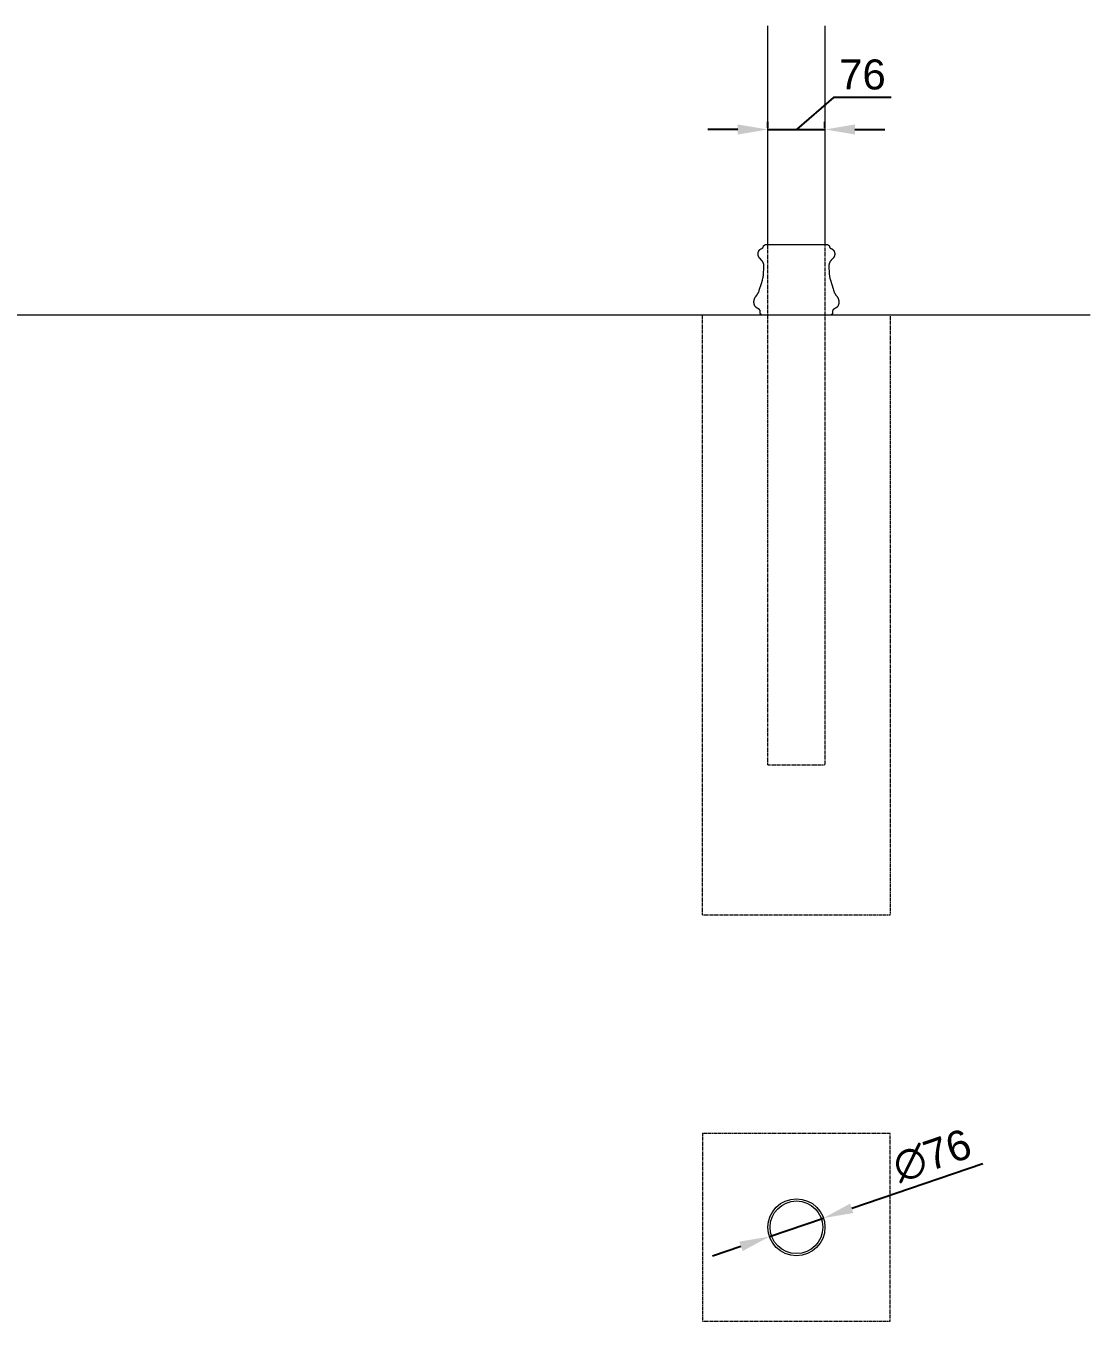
# Model space of a CAD drawing. Header units: millimetres. Extents: x -124 to 15640, y 659 to 4121.
# Drawn here: x 12647 to 14065, y 895 to 2622 of the extents above; entities that cross this region are included whole.
import ezdxf

# ---------------------------------------------------------------- set-up
doc = ezdxf.new("R2010")
doc.units = ezdxf.units.MM
doc.linetypes.add('HIDDEN', pattern=[1.905, 1.27, -0.635])
for name, color, linetype, lineweight in [('ZANO_R', 7, 'Continuous', 0), ('ZANO_R_przerywana', 7, 'HIDDEN', 0), ('ZANO_W', 1, 'Continuous', 0)]:
    doc.layers.add(name, color=color, linetype=linetype, lineweight=lineweight)
doc.styles.add('Arial', font='arial.ttf')
doc.styles.get("Standard").update_dxf_attribs({"font": 'ARIALUNI.TTF'})
doc.dimstyles.new('pl i ang', dxfattribs={"dimtxt": 50, "dimasz": 50, "dimexe": 1.25, "dimexo": 0.625, "dimgap": 10, "dimtad": 1, "dimtoh": 1, "dimtxsty": 'Standard', "dimcen": 2.5, "dimclrd": 1, "dimclre": 1, "dimclrt": 1, "dimadec": 0, "dimazin": 0, "dimtfac": 1, "dimtmove": 0, "dimatfit": 3, "dimfxl": 1, "dimarcsym": 1})

# ---------------------------------------------------------------- blocks, each defined once
blk = doc.blocks.new('*D498')
at = {"layer": 'ZANO_R', "color": 1, "lineweight": -2}
for p, q in [((13723.3, 2526.1), (13673.8, 2483.5)), ((13800.3, 2526.1), (13723.3, 2526.1)), ((13635.7, 2485.6), (13635.7, 2493.5)), ((13711.8, 2485.6), (13711.8, 2493.5)), ((13595.7, 2483.5), (13555.7, 2483.5)), ((13635.7, 2483.5), (13711.8, 2483.5)), ((13751.8, 2483.5), (13791.8, 2483.5))]:
    blk.add_line(p, q, dxfattribs=at)
at = {"layer": 'ZANO_R', "color": 1}
for points in [[(13595.7, 2476.8), (13595.7, 2490.2), (13635.7, 2483.5)], [(13751.8, 2490.2), (13751.8, 2476.8), (13711.8, 2483.5)]]:
    blk.add_solid(points, dxfattribs=at)
at = {"layer": 'ZANO_R', "color": 1, "insert": (13761.8, 2556.6), "char_height": 40, "attachment_point": 5, "style": 'Arial'}
blk.add_mtext('76', dxfattribs=at)
blk = doc.blocks.new('*D512')
at = {"layer": 'ZANO_W', "color": 1, "lineweight": -2}
for p, q in [((13747.6, 1045.3), (13922.1, 1105.1)), ((13637.8, 1007.6), (13709.8, 1032.3)), ((13599.9, 994.6), (13562.1, 981.7))]:
    blk.add_line(p, q, dxfattribs=at)
at = {"layer": 'ZANO_W', "color": 1}
for points in [[(13745.4, 1051.6), (13749.8, 1039), (13709.8, 1032.3)], [(13602.1, 988.3), (13597.8, 1000.9), (13637.8, 1007.6)]]:
    blk.add_solid(points, dxfattribs=at)
at = {"layer": 'ZANO_W', "color": 1, "insert": (13854.8, 1115.4), "char_height": 40, "attachment_point": 5, "rotation": 18.9305, "style": 'Arial'}
blk.add_mtext('∅76', dxfattribs=at)

msp = doc.modelspace()

# ---------------------------------------------------------------- linework, layer by layer
at = {"layer": 'ZANO_R'}
for p, q in [((13635.7, 2329.6), (13635.7, 2621.6)), ((13711.8, 2621.6), (13711.8, 2329.6)), ((13622.7, 2318.3), (13622.8, 2318.6)), ((13622.7, 2318), (13622.7, 2318.3)), ((13622.7, 2317.7), (13622.7, 2318)), ((13622.7, 2317.4), (13622.7, 2317.7)), ((13622.7, 2317.1), (13622.7, 2317.4)), ((13622.7, 2316.8), (13622.7, 2317.1)), ((13622.7, 2316.5), (13622.7, 2316.8)), ((13622.8, 2316.2), (13622.7, 2316.5)), ((13622.8, 2318.9), (13622.9, 2319.2)), ((13622.8, 2318.6), (13622.8, 2318.9)), ((13622.8, 2315.9), (13622.8, 2316.2)), ((13622.8, 2315.7), (13622.8, 2315.9)), ((13622.9, 2315.6), (13622.8, 2315.7)), ((13622.9, 2319.5), (13623, 2319.8)), ((13622.9, 2319.2), (13622.9, 2319.5)), ((13622.9, 2315.4), (13622.9, 2315.6)), ((13622.9, 2315.3), (13622.9, 2315.4)), ((13623, 2315.1), (13622.9, 2315.3)), ((13623, 2320), (13623.1, 2320.1)), ((13623, 2319.8), (13623, 2320)), ((13623, 2315), (13623, 2315.1)), ((13623, 2314.9), (13623, 2315)), ((13623.1, 2314.7), (13623, 2314.9)), ((13623.1, 2320.3), (13623.2, 2320.4)), ((13623.1, 2320.1), (13623.1, 2320.3)), ((13623.1, 2314.6), (13623.1, 2314.7)), ((13623.2, 2314.5), (13623.1, 2314.6)), ((13623.2, 2320.6), (13623.3, 2320.7)), ((13623.2, 2320.4), (13623.2, 2320.6)), ((13623.2, 2314.3), (13623.2, 2314.5)), ((13623.3, 2314.2), (13623.2, 2314.3)), ((13623.3, 2320.9), (13623.4, 2321)), ((13623.3, 2320.7), (13623.3, 2320.9)), ((13623.3, 2314.1), (13623.3, 2314.2)), ((13623.4, 2314), (13623.3, 2314.1)), ((13623.4, 2321), (13623.5, 2321.1)), ((13623.5, 2313.8), (13623.4, 2314)), ((13623.5, 2321.3), (13623.6, 2321.4)), ((13623.5, 2321.1), (13623.5, 2321.3)), ((13623.6, 2313.6), (13623.5, 2313.8)), ((13623.6, 2321.4), (13623.7, 2321.6)), ((13623.7, 2321.7), (13623.8, 2321.8)), ((13623.7, 2321.6), (13623.7, 2321.7)), ((13623.8, 2321.8), (13623.9, 2322)), ((13623.9, 2322), (13624, 2322.1)), ((13624, 2322.2), (13624.1, 2322.3)), ((13624, 2322.1), (13624, 2322.2)), ((13624.1, 2322.3), (13624.2, 2322.5)), ((13624.2, 2322.5), (13624.3, 2322.6)), ((13624.3, 2322.6), (13624.4, 2322.7)), ((13624.4, 2322.7), (13624.5, 2322.8)), ((13624.5, 2322.8), (13624.6, 2322.9)), ((13624.6, 2322.9), (13624.7, 2323)), ((13624.7, 2323), (13624.8, 2323.1)), ((13624.8, 2323.1), (13624.9, 2323.2)), ((13624.9, 2323.2), (13625, 2323.3)), ((13625, 2323.3), (13625.1, 2323.4)), ((13625.1, 2323.4), (13625.3, 2323.6)), ((13625.3, 2323.6), (13625.4, 2323.7)), ((13625.4, 2323.7), (13625.6, 2323.8)), ((13625.6, 2323.8), (13625.7, 2323.9)), ((13625.7, 2323.9), (13625.9, 2324)), ((13625.9, 2324), (13626.1, 2324.1)), ((13626.1, 2324.1), (13626.2, 2324.2)), ((13626.2, 2324.2), (13626.4, 2324.3)), ((13626.4, 2324.3), (13626.8, 2324.5)), ((13626.8, 2324.5), (13627.7, 2324.9)), ((13627.7, 2324.9), (13627.9, 2325)), ((13627.9, 2325), (13628.1, 2325.2)), ((13628.1, 2325.2), (13628.2, 2325.2)), ((13628.2, 2325.2), (13628.3, 2325.3)), ((13628.3, 2325.3), (13628.4, 2325.3)), ((13628.4, 2325.4), (13628.5, 2325.5)), ((13628.4, 2325.3), (13628.4, 2325.4)), ((13628.5, 2325.5), (13628.6, 2325.5)), ((13628.6, 2325.5), (13628.7, 2325.6)), ((13628.7, 2325.6), (13628.8, 2325.7)), ((13628.8, 2325.7), (13628.9, 2325.8)), ((13628.8, 2325.7), (13628.8, 2325.7)), ((13628.9, 2325.8), (13629, 2325.9)), ((13628.9, 2325.8), (13628.9, 2325.8)), ((13628.9, 2325.8), (13628.9, 2325.8)), ((13629, 2325.9), (13629.1, 2326)), ((13629, 2325.9), (13629, 2325.9)), ((13629.1, 2326), (13629.2, 2326.1)), ((13629.1, 2326), (13629.1, 2326)), ((13629.1, 2326), (13629.1, 2326)), ((13629.2, 2326.2), (13629.3, 2326.3)), ((13629.2, 2326.1), (13629.2, 2326.2)), ((13629.2, 2326.2), (13629.2, 2326.2)), ((13629.2, 2326.1), (13629.2, 2326.1)), ((13629.3, 2326.3), (13629.3, 2326.4)), ((13629.3, 2326.4), (13629.4, 2326.4)), ((13629.3, 2326.3), (13629.3, 2326.3)), ((13629.4, 2326.6), (13629.5, 2326.7)), ((13629.4, 2326.5), (13629.4, 2326.6)), ((13629.4, 2326.4), (13629.4, 2326.5)), ((13629.4, 2326.5), (13629.4, 2326.5)), ((13629.5, 2326.8), (13629.6, 2327.1)), ((13629.5, 2326.7), (13629.5, 2326.8)), ((13629.6, 2327.1), (13629.9, 2327.8)), ((13629.9, 2327.9), (13630, 2328)), ((13629.9, 2327.8), (13629.9, 2327.9)), ((13630, 2328.2), (13630.1, 2328.3)), ((13630, 2328), (13630, 2328.2)), ((13630.1, 2328.4), (13630.2, 2328.5)), ((13630.1, 2328.3), (13630.1, 2328.4)), ((13630.1, 2328.3), (13630.1, 2328.3)), ((13630.2, 2328.5), (13630.3, 2328.6)), ((13630.2, 2328.5), (13630.2, 2328.5)), ((13630.3, 2328.7), (13630.4, 2328.8)), ((13630.3, 2328.6), (13630.3, 2328.7)), ((13630.3, 2328.7), (13630.3, 2328.7)), ((13630.4, 2328.8), (13630.5, 2328.9)), ((13630.4, 2328.8), (13630.4, 2328.8)), ((13630.5, 2328.9), (13630.5, 2329)), ((13630.5, 2329), (13630.6, 2329)), ((13630.5, 2328.9), (13630.5, 2328.9)), ((13630.6, 2329), (13630.6, 2329.1)), ((13630.6, 2329.1), (13630.7, 2329.1)), ((13630.7, 2329.1), (13630.7, 2329.2)), ((13630.7, 2329.2), (13630.8, 2329.2)), ((13630.8, 2329.2), (13630.9, 2329.2)), ((13630.9, 2329.2), (13630.9, 2329.3)), ((13630.9, 2329.3), (13631, 2329.3)), ((13631, 2329.3), (13631.1, 2329.4)), ((13631, 2329.3), (13631, 2329.3)), ((13631.1, 2329.4), (13631.1, 2329.4)), ((13631.1, 2329.4), (13631.2, 2329.4)), ((13631.2, 2329.4), (13631.3, 2329.5)), ((13631.3, 2329.5), (13631.3, 2329.5)), ((13631.3, 2329.5), (13631.4, 2329.5)), ((13631.4, 2329.5), (13631.5, 2329.5)), ((13631.5, 2329.5), (13631.6, 2329.6)), ((13631.5, 2329.5), (13631.5, 2329.5)), ((13631.6, 2329.6), (13631.7, 2329.6)), ((13631.7, 2329.6), (13631.8, 2329.6)), ((13633.9, 2329.6), (13631.8, 2329.6)), ((13631.8, 2329.6), (13631.8, 2329.6)), ((13640.9, 2329.6), (13633.9, 2329.6)), ((13634.6, 2320.9), (13634.6, 2320.9)), ((13634.6, 2320.9), (13634.6, 2320.9)), ((13634.6, 2320.9), (13634.6, 2320.9)), ((13634.6, 2320.9), (13634.6, 2320.9)), ((13634.6, 2320.9), (13634.6, 2320.9)), ((13634.6, 2320.9), (13634.6, 2320.9)), ((13634.6, 2320.9), (13634.6, 2320.9)), ((13634.6, 2320.9), (13634.6, 2320.9)), ((13634.6, 2320.9), (13634.6, 2320.9)), ((13674, 2329.6), (13640.9, 2329.6)), ((13707.3, 2329.6), (13674, 2329.6)), ((13714.1, 2329.6), (13707.3, 2329.6)), ((13715.4, 2329.6), (13714.1, 2329.6)), ((13715.7, 2329.6), (13715.4, 2329.6)), ((13715.8, 2329.6), (13715.7, 2329.6)), ((13715.7, 2329.6), (13715.7, 2329.6)), ((13715.8, 2329.6), (13715.8, 2329.6)), ((13715.8, 2329.6), (13715.9, 2329.6)), ((13715.8, 2329.6), (13715.8, 2329.6)), ((13715.8, 2329.6), (13715.8, 2329.6)), ((13715.9, 2329.6), (13716, 2329.5)), ((13716, 2329.5), (13716.1, 2329.5)), ((13716.1, 2329.5), (13716.1, 2329.5)), ((13716.1, 2329.5), (13716.2, 2329.5)), ((13716.2, 2329.5), (13716.3, 2329.5)), ((13716.3, 2329.5), (13716.3, 2329.4)), ((13716.3, 2329.4), (13716.4, 2329.4)), ((13716.4, 2329.4), (13716.5, 2329.4)), ((13716.5, 2329.4), (13716.5, 2329.3)), ((13716.5, 2329.3), (13716.6, 2329.3)), ((13716.6, 2329.3), (13716.6, 2329.3)), ((13716.6, 2329.3), (13716.7, 2329.2)), ((13716.7, 2329.2), (13716.7, 2329.2)), ((13716.7, 2329.2), (13716.8, 2329.2)), ((13716.8, 2329.2), (13716.8, 2329.1)), ((13716.8, 2329.1), (13716.9, 2329.1)), ((13716.9, 2329.1), (13716.9, 2329)), ((13716.9, 2329), (13717, 2329)), ((13717, 2329), (13717, 2328.9)), ((13717, 2328.9), (13717.1, 2328.9)), ((13717.1, 2328.9), (13717.1, 2328.8)), ((13717.1, 2328.8), (13717.2, 2328.8)), ((13717.2, 2328.8), (13717.2, 2328.7)), ((13717.2, 2328.7), (13717.2, 2328.7)), ((13717.2, 2328.7), (13717.3, 2328.6)), ((13717.3, 2328.6), (13717.3, 2328.5)), ((13717.3, 2328.5), (13717.4, 2328.5)), ((13717.4, 2328.5), (13717.4, 2328.4)), ((13717.4, 2328.4), (13717.4, 2328.3)), ((13717.4, 2328.3), (13717.5, 2328.3)), ((13717.5, 2328.3), (13717.5, 2328.2)), ((13717.5, 2328.2), (13717.6, 2328)), ((13717.6, 2328), (13717.6, 2327.9)), ((13717.6, 2327.9), (13717.7, 2327.8)), ((13717.7, 2327.8), (13717.9, 2327.1)), ((13717.9, 2327.1), (13718, 2326.8)), ((13718, 2326.8), (13718, 2326.7)), ((13718, 2326.7), (13718.1, 2326.6)), ((13718.1, 2326.6), (13718.1, 2326.5)), ((13718.1, 2326.5), (13718.1, 2326.5)), ((13718.1, 2326.5), (13718.2, 2326.4)), ((13718.2, 2326.4), (13718.2, 2326.4)), ((13718.2, 2326.4), (13718.2, 2326.3)), ((13718.2, 2326.3), (13718.3, 2326.3)), ((13718.3, 2326.3), (13718.3, 2326.2)), ((13718.3, 2326.2), (13718.3, 2326.2)), ((13718.3, 2326.2), (13718.3, 2326.1)), ((13718.3, 2326.1), (13718.4, 2326.1)), ((13718.4, 2326.1), (13718.4, 2326)), ((13718.4, 2326), (13718.4, 2326)), ((13718.4, 2326), (13718.5, 2326)), ((13718.5, 2326), (13718.5, 2325.9)), ((13718.5, 2325.9), (13718.6, 2325.9)), ((13718.6, 2325.9), (13718.6, 2325.8)), ((13718.6, 2325.8), (13718.6, 2325.8)), ((13718.6, 2325.8), (13718.7, 2325.8)), ((13718.7, 2325.8), (13718.7, 2325.7)), ((13718.7, 2325.7), (13718.7, 2325.7)), ((13718.7, 2325.7), (13718.8, 2325.6)), ((13718.8, 2325.6), (13718.9, 2325.5)), ((13718.9, 2325.5), (13719, 2325.5)), ((13719, 2325.5), (13719.1, 2325.4)), ((13719.1, 2325.4), (13719.2, 2325.3)), ((13719.2, 2325.3), (13719.3, 2325.3)), ((13719.3, 2325.3), (13719.4, 2325.2)), ((13719.4, 2325.2), (13719.5, 2325.2)), ((13719.5, 2325.2), (13719.6, 2325)), ((13719.6, 2325), (13719.9, 2324.9)), ((13719.9, 2324.9), (13720.7, 2324.5)), ((13720.7, 2324.5), (13721.1, 2324.3)), ((13721.1, 2324.3), (13721.3, 2324.2)), ((13721.3, 2324.2), (13721.5, 2324.1)), ((13721.5, 2324.1), (13721.6, 2324)), ((13721.6, 2324), (13721.8, 2323.9)), ((13721.8, 2323.9), (13721.9, 2323.8)), ((13721.9, 2323.8), (13722.1, 2323.7)), ((13722.1, 2323.7), (13722.3, 2323.6)), ((13722.3, 2323.6), (13722.4, 2323.4)), ((13722.4, 2323.4), (13722.5, 2323.3)), ((13722.5, 2323.3), (13722.6, 2323.2)), ((13722.6, 2323.2), (13722.7, 2323.1)), ((13722.7, 2323.1), (13722.8, 2323)), ((13722.8, 2323), (13722.9, 2322.9)), ((13722.9, 2322.9), (13723, 2322.8)), ((13723, 2322.8), (13723.1, 2322.7)), ((13723.1, 2322.7), (13723.2, 2322.6)), ((13723.2, 2322.6), (13723.3, 2322.5)), ((13723.3, 2322.5), (13723.4, 2322.3)), ((13723.4, 2322.3), (13723.5, 2322.2)), ((13723.5, 2322.2), (13723.6, 2322.1)), ((13723.6, 2322.1), (13723.7, 2322)), ((13723.7, 2322), (13723.7, 2321.8)), ((13723.7, 2321.8), (13723.8, 2321.7)), ((13723.8, 2321.7), (13723.9, 2321.6)), ((13723.9, 2321.6), (13723.9, 2321.4)), ((13723.9, 2321.4), (13724, 2321.3)), ((13724.1, 2313.8), (13723.9, 2313.6)), ((13724, 2321.3), (13724.1, 2321.1)), ((13724.1, 2321.1), (13724.1, 2321)), ((13724.1, 2321), (13724.2, 2320.9)), ((13724.2, 2314), (13724.1, 2313.8)), ((13724.2, 2320.9), (13724.3, 2320.7)), ((13724.3, 2314.2), (13724.2, 2314.1)), ((13724.2, 2314.1), (13724.2, 2314)), ((13724.3, 2320.7), (13724.3, 2320.6)), ((13724.3, 2320.6), (13724.4, 2320.4)), ((13724.4, 2314.6), (13724.3, 2314.5)), ((13724.3, 2314.5), (13724.3, 2314.3)), ((13724.3, 2314.3), (13724.3, 2314.2)), ((13724.4, 2320.4), (13724.4, 2320.3)), ((13724.4, 2320.3), (13724.5, 2320.1)), ((13724.5, 2314.9), (13724.4, 2314.7)), ((13724.4, 2314.7), (13724.4, 2314.6)), ((13724.5, 2320.1), (13724.5, 2320)), ((13724.5, 2320), (13724.5, 2319.8)), ((13724.5, 2319.8), (13724.6, 2319.5)), ((13724.6, 2315.1), (13724.5, 2315)), ((13724.5, 2315), (13724.5, 2314.9)), ((13724.6, 2319.5), (13724.7, 2319.2)), ((13724.7, 2315.6), (13724.6, 2315.4)), ((13724.6, 2315.4), (13724.6, 2315.3)), ((13724.6, 2315.3), (13724.6, 2315.1)), ((13724.7, 2319.2), (13724.7, 2318.9)), ((13724.7, 2318.9), (13724.8, 2318.6)), ((13724.8, 2316.2), (13724.7, 2315.9)), ((13724.7, 2315.9), (13724.7, 2315.7)), ((13724.7, 2315.7), (13724.7, 2315.6)), ((13724.8, 2318.6), (13724.8, 2318.3)), ((13724.8, 2318.3), (13724.8, 2318)), ((13724.8, 2318), (13724.9, 2317.7)), ((13724.9, 2317.4), (13724.8, 2317.1)), ((13724.8, 2317.1), (13724.8, 2316.8)), ((13724.8, 2316.8), (13724.8, 2316.5)), ((13724.8, 2316.5), (13724.8, 2316.2)), ((13724.9, 2317.7), (13724.9, 2317.4)), ((13623.7, 2313.4), (13623.6, 2313.6)), ((13623.8, 2313.2), (13623.7, 2313.4)), ((13624, 2313), (13623.8, 2313.2)), ((13624.1, 2312.8), (13624, 2313)), ((13624.2, 2312.6), (13624.1, 2312.8)), ((13624.4, 2312.4), (13624.2, 2312.6)), ((13624.5, 2312.2), (13624.4, 2312.4)), ((13624.7, 2312), (13624.5, 2312.2)), ((13625, 2311.7), (13624.7, 2312)), ((13625.3, 2311.3), (13625, 2311.7)), ((13627.3, 2309.3), (13625.3, 2311.3)), ((13627.6, 2308.9), (13627.3, 2309.3)), ((13627.9, 2308.6), (13627.6, 2308.9)), ((13628.1, 2308.3), (13627.9, 2308.6)), ((13628.3, 2308.1), (13628.1, 2308.3)), ((13628.5, 2307.8), (13628.3, 2308.1)), ((13628.7, 2307.5), (13628.5, 2307.8)), ((13628.8, 2307.3), (13628.7, 2307.5)), ((13629, 2307), (13628.8, 2307.3)), ((13629.1, 2306.7), (13629, 2307)), ((13629.3, 2306.4), (13629.1, 2306.7)), ((13629.4, 2306.2), (13629.3, 2306.4)), ((13629.6, 2305.9), (13629.4, 2306.2)), ((13629.7, 2305.6), (13629.6, 2305.9)), ((13629.8, 2305.3), (13629.7, 2305.6)), ((13629.9, 2305), (13629.8, 2305.3)), ((13630, 2304.7), (13629.9, 2305)), ((13630.1, 2304.4), (13630, 2304.7)), ((13630, 2291.4), (13630.4, 2298.7)), ((13630.2, 2304.1), (13630.1, 2304.4)), ((13630.2, 2303.9), (13630.2, 2304.1)), ((13630.2, 2303.7), (13630.2, 2303.9)), ((13630.3, 2303.4), (13630.2, 2303.7)), ((13630.3, 2303.1), (13630.3, 2303.4)), ((13630.4, 2302.7), (13630.3, 2303.1)), ((13630.4, 2302.4), (13630.4, 2302.7)), ((13630.4, 2302), (13630.4, 2302.4)), ((13630.5, 2301.7), (13630.4, 2302)), ((13630.4, 2298.7), (13630.5, 2300)), ((13630.5, 2301.3), (13630.5, 2301.7)), ((13630.5, 2300.7), (13630.5, 2301.3)), ((13630.5, 2300), (13630.5, 2300.7)), ((13717.2, 2303.1), (13717.1, 2302.7)), ((13717.1, 2302.7), (13717.1, 2302.4)), ((13717.1, 2302.4), (13717.1, 2302)), ((13717.1, 2302), (13717.1, 2301.7)), ((13717.1, 2301.7), (13717.1, 2301.3)), ((13717.1, 2301.3), (13717.1, 2300.7)), ((13717.1, 2300.7), (13717.1, 2300)), ((13717.1, 2300), (13717.4, 2292.8)), ((13717.3, 2303.7), (13717.2, 2303.4)), ((13717.2, 2303.4), (13717.2, 2303.1)), ((13717.4, 2304.1), (13717.3, 2303.9)), ((13717.3, 2303.9), (13717.3, 2303.7)), ((13717.5, 2304.7), (13717.4, 2304.4)), ((13717.4, 2304.4), (13717.4, 2304.1)), ((13717.6, 2305), (13717.5, 2304.7)), ((13717.7, 2305.3), (13717.6, 2305)), ((13717.8, 2305.6), (13717.7, 2305.3)), ((13718, 2305.9), (13717.8, 2305.6)), ((13718.1, 2306.2), (13718, 2305.9)), ((13718.2, 2306.4), (13718.1, 2306.2)), ((13718.4, 2306.7), (13718.2, 2306.4)), ((13718.5, 2307), (13718.4, 2306.7)), ((13718.7, 2307.3), (13718.5, 2307)), ((13718.9, 2307.5), (13718.7, 2307.3)), ((13719.1, 2307.8), (13718.9, 2307.5)), ((13719.2, 2308.1), (13719.1, 2307.8)), ((13719.4, 2308.3), (13719.2, 2308.1)), ((13719.6, 2308.6), (13719.4, 2308.3)), ((13719.9, 2308.9), (13719.6, 2308.6)), ((13720.2, 2309.3), (13719.9, 2308.9)), ((13722.2, 2311.3), (13720.2, 2309.3)), ((13722.6, 2311.7), (13722.2, 2311.3)), ((13722.9, 2312), (13722.6, 2311.7)), ((13723, 2312.2), (13722.9, 2312)), ((13723.2, 2312.4), (13723, 2312.2)), ((13723.3, 2312.6), (13723.2, 2312.4)), ((13723.4, 2312.8), (13723.3, 2312.6)), ((13723.6, 2313), (13723.4, 2312.8)), ((13723.7, 2313.2), (13723.6, 2313)), ((13723.8, 2313.4), (13723.7, 2313.2)), ((13723.9, 2313.6), (13723.8, 2313.4)), ((13627.2, 2278.4), (13628.4, 2282.8)), ((13628.4, 2282.8), (13629, 2285.1)), ((13629, 2285.1), (13629.3, 2286.2)), ((13629.3, 2286.2), (13629.5, 2287.2)), ((13629.5, 2287.2), (13629.6, 2287.9)), ((13629.6, 2287.9), (13629.7, 2288.6)), ((13629.7, 2288.6), (13629.8, 2289.3)), ((13629.8, 2289.3), (13629.9, 2290)), ((13629.9, 2290), (13630, 2291.4)), ((13717.4, 2292.8), (13717.5, 2291.4)), ((13717.5, 2291.4), (13717.6, 2290)), ((13717.6, 2290), (13717.7, 2289.3)), ((13717.7, 2289.3), (13717.8, 2288.6)), ((13717.8, 2288.6), (13717.9, 2287.9)), ((13717.9, 2287.9), (13718, 2287.2)), ((13718, 2287.2), (13718.2, 2286.2)), ((13718.2, 2286.2), (13718.5, 2285.1)), ((13718.5, 2285.1), (13719.1, 2282.8)), ((13719.1, 2282.8), (13722.7, 2270.9)), ((13620, 2261.4), (13621.1, 2262.7)), ((13621.1, 2262.7), (13621.4, 2263.1)), ((13621.4, 2263.1), (13621.6, 2263.3)), ((13621.6, 2263.3), (13621.7, 2263.5)), ((13621.7, 2263.5), (13621.9, 2263.8)), ((13621.9, 2263.8), (13622, 2264)), ((13622, 2264), (13622.1, 2264.2)), ((13622.1, 2264.2), (13622.3, 2264.4)), ((13622.3, 2264.4), (13622.5, 2264.8)), ((13622.5, 2264.8), (13622.8, 2265.3)), ((13622.8, 2265.3), (13623, 2265.7)), ((13623, 2265.7), (13623.2, 2266.2)), ((13623.2, 2266.2), (13623.4, 2266.7)), ((13623.4, 2266.7), (13623.6, 2267.1)), ((13623.6, 2267.1), (13624, 2268.1)), ((13624, 2268.1), (13624.3, 2269.1)), ((13624.3, 2269.1), (13627.2, 2278.4)), ((13722.7, 2270.9), (13723.2, 2269.1)), ((13723.2, 2269.1), (13723.6, 2268.1)), ((13723.6, 2268.1), (13723.9, 2267.1)), ((13723.9, 2267.1), (13724.1, 2266.7)), ((13724.1, 2266.7), (13724.3, 2266.2)), ((13724.3, 2266.2), (13724.5, 2265.7)), ((13724.5, 2265.7), (13724.8, 2265.3)), ((13724.8, 2265.3), (13725, 2264.8)), ((13725, 2264.8), (13725.3, 2264.4)), ((13725.3, 2264.4), (13725.4, 2264.2)), ((13725.4, 2264.2), (13725.5, 2264)), ((13725.5, 2264), (13725.7, 2263.8)), ((13725.7, 2263.8), (13725.8, 2263.5)), ((13725.8, 2263.5), (13726, 2263.3)), ((13726, 2263.3), (13726.1, 2263.1)), ((13726.1, 2263.1), (13726.5, 2262.7)), ((13726.5, 2262.7), (13727.5, 2261.4)), ((13617.2, 2254.6), (13617.3, 2255)), ((13617.2, 2254.2), (13617.2, 2254.6)), ((13617.2, 2253.8), (13617.2, 2254.2)), ((13617.2, 2253.5), (13617.2, 2253.8)), ((13617.2, 2253.1), (13617.2, 2253.5)), ((13617.2, 2252.7), (13617.2, 2253.1)), ((13617.2, 2252.3), (13617.2, 2252.7)), ((13617.3, 2251.9), (13617.2, 2252.3)), ((13617.3, 2255.4), (13617.4, 2255.8)), ((13617.3, 2255), (13617.3, 2255.4)), ((13617.3, 2251.7), (13617.3, 2251.9)), ((13617.3, 2251.5), (13617.3, 2251.7)), ((13617.4, 2251.3), (13617.3, 2251.5)), ((13617.4, 2255.8), (13617.5, 2256.2)), ((13617.4, 2251.1), (13617.4, 2251.3)), ((13617.4, 2250.9), (13617.4, 2251.1)), ((13617.5, 2250.7), (13617.4, 2250.9)), ((13617.5, 2256.2), (13617.6, 2256.6)), ((13617.5, 2250.5), (13617.5, 2250.7)), ((13617.6, 2250.4), (13617.5, 2250.5)), ((13617.6, 2256.6), (13617.7, 2257)), ((13617.7, 2250), (13617.6, 2250.4)), ((13617.7, 2257), (13617.8, 2257.3)), ((13617.8, 2249.7), (13617.7, 2250)), ((13617.8, 2257.5), (13617.9, 2257.7)), ((13617.8, 2257.3), (13617.8, 2257.5)), ((13617.8, 2249.6), (13617.8, 2249.7)), ((13617.9, 2249.4), (13617.8, 2249.6)), ((13617.9, 2257.7), (13618, 2258)), ((13618, 2249.2), (13617.9, 2249.4)), ((13618, 2258), (13618.1, 2258.2)), ((13618, 2249.1), (13618, 2249.2)), ((13618.1, 2248.9), (13618, 2249.1)), ((13618.1, 2258.2), (13618.2, 2258.4)), ((13618.2, 2248.8), (13618.1, 2248.9)), ((13618.2, 2258.4), (13618.3, 2258.6)), ((13618.2, 2248.6), (13618.2, 2248.8)), ((13618.3, 2248.5), (13618.2, 2248.6)), ((13618.3, 2258.6), (13618.4, 2258.8)), ((13618.4, 2248.3), (13618.3, 2248.5)), ((13618.4, 2258.8), (13618.5, 2259.1)), ((13618.5, 2248.2), (13618.4, 2248.3)), ((13618.5, 2259.1), (13618.6, 2259.3)), ((13618.6, 2248), (13618.5, 2248.2)), ((13618.6, 2259.3), (13618.7, 2259.5)), ((13618.7, 2247.9), (13618.6, 2248)), ((13618.7, 2259.5), (13618.8, 2259.7)), ((13618.8, 2247.8), (13618.7, 2247.9)), ((13618.8, 2259.7), (13618.9, 2259.9)), ((13618.9, 2247.6), (13618.8, 2247.8)), ((13618.9, 2259.9), (13619, 2260.1)), ((13619, 2247.5), (13618.9, 2247.6)), ((13619, 2260.1), (13619.2, 2260.3)), ((13619.1, 2247.3), (13619, 2247.5)), ((13619.2, 2247.2), (13619.1, 2247.3)), ((13619.2, 2260.3), (13619.4, 2260.6)), ((13619.3, 2247.1), (13619.2, 2247.2)), ((13619.4, 2247), (13619.3, 2247.1)), ((13619.4, 2260.6), (13619.5, 2260.8)), ((13619.5, 2246.8), (13619.4, 2247)), ((13619.5, 2260.8), (13619.7, 2261)), ((13619.6, 2246.7), (13619.5, 2246.8)), ((13619.7, 2246.6), (13619.6, 2246.7)), ((13619.7, 2261), (13620, 2261.4)), ((13619.9, 2246.5), (13619.7, 2246.6)), ((13620, 2246.4), (13619.9, 2246.5)), ((13620.1, 2246.2), (13620, 2246.4)), ((13620.2, 2246.1), (13620.1, 2246.2)), ((13620.4, 2246), (13620.2, 2246.1)), ((13620.5, 2245.9), (13620.4, 2246)), ((13620.7, 2245.8), (13620.5, 2245.9)), ((13620.8, 2245.7), (13620.7, 2245.8)), ((13621, 2245.6), (13620.8, 2245.7)), ((13621.2, 2245.5), (13621, 2245.6)), ((13621.5, 2245.3), (13621.2, 2245.5)), ((13622.9, 2244.6), (13621.5, 2245.3)), ((13726, 2245.3), (13724.6, 2244.6)), ((13726.4, 2245.5), (13726, 2245.3)), ((13726.5, 2245.6), (13726.4, 2245.5)), ((13726.7, 2245.7), (13726.5, 2245.6)), ((13726.8, 2245.8), (13726.7, 2245.7)), ((13727, 2245.9), (13726.8, 2245.8)), ((13727.1, 2246), (13727, 2245.9)), ((13727.3, 2246.1), (13727.1, 2246)), ((13727.4, 2246.2), (13727.3, 2246.1)), ((13727.5, 2246.4), (13727.4, 2246.2)), ((13727.5, 2261.4), (13727.9, 2261)), ((13727.7, 2246.5), (13727.5, 2246.4)), ((13727.8, 2246.6), (13727.7, 2246.5)), ((13727.9, 2246.7), (13727.8, 2246.6)), ((13727.9, 2261), (13728, 2260.8)), ((13728, 2246.8), (13727.9, 2246.7)), ((13728, 2260.8), (13728.2, 2260.6)), ((13728.2, 2247), (13728, 2246.8)), ((13728.2, 2260.6), (13728.3, 2260.3)), ((13728.3, 2247.1), (13728.2, 2247)), ((13728.3, 2260.3), (13728.5, 2260.1)), ((13728.4, 2247.2), (13728.3, 2247.1)), ((13728.5, 2247.3), (13728.4, 2247.2)), ((13728.5, 2260.1), (13728.6, 2259.9)), ((13728.6, 2247.5), (13728.5, 2247.3)), ((13728.6, 2259.9), (13728.7, 2259.7)), ((13728.7, 2247.6), (13728.6, 2247.5)), ((13728.7, 2259.7), (13728.9, 2259.5)), ((13728.8, 2247.8), (13728.7, 2247.6)), ((13728.9, 2247.9), (13728.8, 2247.8)), ((13728.9, 2259.5), (13729, 2259.3)), ((13729, 2248), (13728.9, 2247.9)), ((13729, 2259.3), (13729.1, 2259.1)), ((13729.1, 2248.3), (13729, 2248.2)), ((13729, 2248.2), (13729, 2248)), ((13729.1, 2259.1), (13729.2, 2258.8)), ((13729.2, 2248.5), (13729.1, 2248.3)), ((13729.2, 2258.8), (13729.3, 2258.6)), ((13729.3, 2248.6), (13729.2, 2248.5)), ((13729.3, 2258.6), (13729.4, 2258.4)), ((13729.4, 2248.8), (13729.3, 2248.6)), ((13729.4, 2258.4), (13729.5, 2258.2)), ((13729.5, 2249.1), (13729.4, 2248.9)), ((13729.4, 2248.9), (13729.4, 2248.8)), ((13729.5, 2258.2), (13729.5, 2258)), ((13729.5, 2258), (13729.6, 2257.7)), ((13729.6, 2249.2), (13729.5, 2249.1)), ((13729.6, 2257.7), (13729.7, 2257.5)), ((13729.7, 2249.6), (13729.6, 2249.4)), ((13729.6, 2249.4), (13729.6, 2249.2)), ((13729.7, 2257.5), (13729.8, 2257.3)), ((13729.8, 2249.7), (13729.7, 2249.6)), ((13729.8, 2257.3), (13729.8, 2257)), ((13729.8, 2257), (13730, 2256.6)), ((13729.9, 2250), (13729.8, 2249.7)), ((13730, 2250.4), (13729.9, 2250)), ((13730, 2256.6), (13730.1, 2256.2)), ((13730.1, 2250.7), (13730, 2250.5)), ((13730, 2250.5), (13730, 2250.4)), ((13730.1, 2256.2), (13730.1, 2255.8)), ((13730.1, 2255.8), (13730.2, 2255.4)), ((13730.2, 2251.3), (13730.1, 2251.1)), ((13730.1, 2251.1), (13730.1, 2250.9)), ((13730.1, 2250.9), (13730.1, 2250.7)), ((13730.2, 2255.4), (13730.3, 2255)), ((13730.3, 2251.9), (13730.2, 2251.7)), ((13730.2, 2251.7), (13730.2, 2251.5)), ((13730.2, 2251.5), (13730.2, 2251.3)), ((13730.3, 2255), (13730.3, 2254.6)), ((13730.3, 2254.6), (13730.3, 2254.2)), ((13730.3, 2254.2), (13730.4, 2253.8)), ((13730.4, 2253.1), (13730.3, 2252.7)), ((13730.3, 2252.7), (13730.3, 2252.3)), ((13730.3, 2252.3), (13730.3, 2251.9)), ((13730.4, 2253.8), (13730.4, 2253.5)), ((13730.4, 2253.5), (13730.4, 2253.1)), ((11340.9, 2236.6), (14065.2, 2236.6)), ((13548.8, 2236.6), (13798.8, 2236.6)), ((13623.3, 2244.4), (13622.9, 2244.6)), ((13623.4, 2244.3), (13623.3, 2244.4)), ((13623.6, 2244.2), (13623.4, 2244.3)), ((13623.7, 2244.1), (13623.6, 2244.2)), ((13623.9, 2244), (13623.7, 2244.1)), ((13624, 2243.9), (13623.9, 2244)), ((13624.2, 2243.8), (13624, 2243.9)), ((13624.2, 2243.7), (13624.2, 2243.8)), ((13624.3, 2243.7), (13624.2, 2243.7)), ((13624.4, 2243.6), (13624.3, 2243.7)), ((13624.5, 2243.5), (13624.4, 2243.6)), ((13624.4, 2243.6), (13624.4, 2243.6)), ((13624.6, 2243.4), (13624.5, 2243.5)), ((13624.7, 2243.3), (13624.6, 2243.4)), ((13624.6, 2243.4), (13624.6, 2243.4)), ((13624.7, 2243.2), (13624.7, 2243.3)), ((13624.8, 2243.2), (13624.7, 2243.2)), ((13624.9, 2243.1), (13624.8, 2243.2)), ((13624.9, 2243), (13624.9, 2243.1)), ((13625, 2243), (13624.9, 2243)), ((13625, 2242.9), (13625, 2243)), ((13625.1, 2242.8), (13625, 2242.9)), ((13625.1, 2242.7), (13625.1, 2242.8)), ((13625.1, 2242.6), (13625.1, 2242.7)), ((13625.2, 2242.6), (13625.1, 2242.6)), ((13625.2, 2242.5), (13625.2, 2242.6)), ((13625.3, 2242.4), (13625.2, 2242.5)), ((13625.3, 2242.3), (13625.3, 2242.4)), ((13625.3, 2242.2), (13625.3, 2242.3)), ((13625.3, 2242.1), (13625.3, 2242.2)), ((13625.4, 2242), (13625.3, 2242.1)), ((13625.4, 2241.9), (13625.4, 2242)), ((13625.4, 2241.8), (13625.4, 2241.9)), ((13625.4, 2241.7), (13625.4, 2241.8)), ((13625.5, 2241.6), (13625.4, 2241.7)), ((13625.5, 2241.4), (13625.5, 2241.6)), ((13625.5, 2241.1), (13625.5, 2241.4)), ((13625.5, 2240.7), (13625.5, 2241.1)), ((13625.6, 2239.4), (13625.5, 2240.7)), ((13625.6, 2239.2), (13625.6, 2239.4)), ((13625.6, 2238.9), (13625.6, 2239.2)), ((13625.7, 2238.7), (13625.6, 2238.9)), ((13625.7, 2238.5), (13625.7, 2238.7)), ((13625.7, 2238.4), (13625.7, 2238.5)), ((13625.7, 2238.3), (13625.7, 2238.4)), ((13625.8, 2238.2), (13625.7, 2238.3)), ((13625.8, 2238.1), (13625.8, 2238.2)), ((13625.8, 2238), (13625.8, 2238.1)), ((13625.8, 2237.9), (13625.8, 2238)), ((13625.9, 2237.9), (13625.8, 2237.9)), ((13625.9, 2237.8), (13625.9, 2237.9)), ((13625.9, 2237.7), (13625.9, 2237.8)), ((13626, 2237.6), (13625.9, 2237.7)), ((13625.9, 2237.7), (13625.9, 2237.7)), ((13626, 2237.5), (13626, 2237.6)), ((13626, 2237.6), (13626, 2237.6)), ((13626, 2237.6), (13626, 2237.6)), ((13626.1, 2237.4), (13626, 2237.5)), ((13626, 2237.5), (13626, 2237.5)), ((13626.1, 2237.3), (13626.1, 2237.4)), ((13626.1, 2237.4), (13626.1, 2237.4)), ((13626.1, 2237.4), (13626.1, 2237.4)), ((13626.2, 2237.3), (13626.1, 2237.3)), ((13626.2, 2237.2), (13626.2, 2237.3)), ((13626.3, 2237.2), (13626.2, 2237.2)), ((13626.2, 2237.2), (13626.2, 2237.2)), ((13626.3, 2237.1), (13626.3, 2237.2)), ((13626.4, 2237), (13626.3, 2237.1)), ((13626.3, 2237.1), (13626.3, 2237.1)), ((13626.3, 2237.1), (13626.3, 2237.1)), ((13626.5, 2237), (13626.4, 2237)), ((13626.4, 2237), (13626.4, 2237)), ((13626.4, 2237), (13626.4, 2237)), ((13626.5, 2236.9), (13626.5, 2237)), ((13626.6, 2236.9), (13626.5, 2236.9)), ((13626.7, 2236.8), (13626.6, 2236.9)), ((13626.6, 2236.9), (13626.6, 2236.9)), ((13626.6, 2236.9), (13626.6, 2236.9)), ((13626.8, 2236.8), (13626.7, 2236.8)), ((13626.7, 2236.8), (13626.7, 2236.8)), ((13626.9, 2236.7), (13626.8, 2236.8)), ((13626.8, 2236.8), (13626.8, 2236.8)), ((13627, 2236.7), (13626.9, 2236.7)), ((13626.9, 2236.7), (13626.9, 2236.7)), ((13626.9, 2236.7), (13626.9, 2236.7)), ((13627.1, 2236.7), (13627, 2236.7)), ((13627, 2236.7), (13627, 2236.7)), ((13627.2, 2236.6), (13627.1, 2236.7)), ((13627.3, 2236.6), (13627.2, 2236.6)), ((13627.2, 2236.6), (13627.2, 2236.6)), ((13627.3, 2236.6), (13627.3, 2236.6)), ((13720.3, 2236.6), (13720.2, 2236.6)), ((13720.4, 2236.6), (13720.3, 2236.6)), ((13720.3, 2236.6), (13720.3, 2236.6)), ((13720.5, 2236.7), (13720.4, 2236.7)), ((13720.4, 2236.7), (13720.4, 2236.6)), ((13720.6, 2236.7), (13720.5, 2236.7)), ((13720.5, 2236.7), (13720.5, 2236.7)), ((13720.7, 2236.7), (13720.6, 2236.7)), ((13720.6, 2236.7), (13720.6, 2236.7)), ((13720.8, 2236.8), (13720.7, 2236.8)), ((13720.7, 2236.8), (13720.7, 2236.7)), ((13720.9, 2236.8), (13720.8, 2236.8)), ((13720.8, 2236.8), (13720.8, 2236.8)), ((13721, 2236.9), (13720.9, 2236.9)), ((13720.9, 2236.9), (13720.9, 2236.9)), ((13720.9, 2236.9), (13720.9, 2236.8)), ((13721.1, 2237), (13721, 2236.9)), ((13721, 2236.9), (13721, 2236.9)), ((13721.2, 2237), (13721.1, 2237)), ((13721.1, 2237), (13721.1, 2237)), ((13721.1, 2237), (13721.1, 2237)), ((13721.3, 2237.1), (13721.2, 2237.1)), ((13721.2, 2237.1), (13721.2, 2237.1)), ((13721.2, 2237.1), (13721.2, 2237)), ((13721.4, 2237.3), (13721.3, 2237.2)), ((13721.3, 2237.2), (13721.3, 2237.2)), ((13721.3, 2237.2), (13721.3, 2237.2)), ((13721.3, 2237.2), (13721.3, 2237.1)), ((13721.5, 2237.4), (13721.4, 2237.4)), ((13721.4, 2237.4), (13721.4, 2237.4)), ((13721.4, 2237.4), (13721.4, 2237.3)), ((13721.4, 2237.3), (13721.4, 2237.3)), ((13721.6, 2237.6), (13721.5, 2237.6)), ((13721.5, 2237.6), (13721.5, 2237.5)), ((13721.5, 2237.5), (13721.5, 2237.5)), ((13721.5, 2237.5), (13721.5, 2237.4)), ((13721.7, 2237.9), (13721.6, 2237.8)), ((13721.6, 2237.8), (13721.6, 2237.7)), ((13721.6, 2237.7), (13721.6, 2237.7)), ((13721.6, 2237.7), (13721.6, 2237.6)), ((13721.6, 2237.6), (13721.6, 2237.6)), ((13721.8, 2238.1), (13721.7, 2238)), ((13721.7, 2238), (13721.7, 2237.9)), ((13721.7, 2237.9), (13721.7, 2237.9)), ((13721.9, 2238.7), (13721.8, 2238.5)), ((13721.8, 2238.5), (13721.8, 2238.4)), ((13721.8, 2238.4), (13721.8, 2238.3)), ((13721.8, 2238.3), (13721.8, 2238.2)), ((13721.8, 2238.2), (13721.8, 2238.1)), ((13722, 2240.7), (13721.9, 2239.4)), ((13721.9, 2239.4), (13721.9, 2239.2)), ((13721.9, 2239.2), (13721.9, 2238.9)), ((13721.9, 2238.9), (13721.9, 2238.7)), ((13722.1, 2241.4), (13722, 2241.1)), ((13722, 2241.1), (13722, 2240.7)), ((13722.2, 2242), (13722.1, 2241.9)), ((13722.1, 2241.9), (13722.1, 2241.8)), ((13722.1, 2241.8), (13722.1, 2241.7)), ((13722.1, 2241.7), (13722.1, 2241.6)), ((13722.1, 2241.6), (13722.1, 2241.4)), ((13722.3, 2242.4), (13722.2, 2242.3)), ((13722.2, 2242.3), (13722.2, 2242.2)), ((13722.2, 2242.2), (13722.2, 2242.1)), ((13722.2, 2242.1), (13722.2, 2242)), ((13722.4, 2242.6), (13722.3, 2242.5)), ((13722.3, 2242.5), (13722.3, 2242.4)), ((13722.5, 2242.8), (13722.4, 2242.7)), ((13722.4, 2242.7), (13722.4, 2242.6)), ((13722.4, 2242.6), (13722.4, 2242.6)), ((13722.6, 2243), (13722.5, 2242.9)), ((13722.5, 2242.9), (13722.5, 2242.8)), ((13722.7, 2243.1), (13722.6, 2243)), ((13722.6, 2243), (13722.6, 2243)), ((13722.8, 2243.2), (13722.7, 2243.2)), ((13722.7, 2243.2), (13722.7, 2243.1)), ((13722.9, 2243.4), (13722.8, 2243.3)), ((13722.8, 2243.3), (13722.8, 2243.2)), ((13723, 2243.4), (13722.9, 2243.4)), ((13723.1, 2243.6), (13723, 2243.5)), ((13723, 2243.5), (13723, 2243.4)), ((13723.2, 2243.6), (13723.1, 2243.6)), ((13723.3, 2243.7), (13723.2, 2243.7)), ((13723.2, 2243.7), (13723.2, 2243.6)), ((13723.4, 2243.8), (13723.3, 2243.7)), ((13723.5, 2243.9), (13723.4, 2243.8)), ((13723.7, 2244), (13723.5, 2243.9)), ((13723.8, 2244.1), (13723.7, 2244)), ((13724, 2244.2), (13723.8, 2244.1)), ((13724.1, 2244.3), (13724, 2244.2)), ((13724.3, 2244.4), (13724.1, 2244.3)), ((13724.6, 2244.6), (13724.3, 2244.4))]:
    msp.add_line(p, q, dxfattribs=at)
for radius in [38, 35.1]:
    msp.add_circle((13673.8, 1020), radius, dxfattribs=at)
at = {"layer": 'ZANO_R_przerywana'}
for p, q in [((13635.7, 1636.6), (13635.7, 2329.6)), ((13711.8, 2329.6), (13711.8, 1636.6)), ((13548.8, 1436.6), (13548.8, 2236.6)), ((13798.8, 2236.6), (13798.8, 1436.6)), ((13635.7, 1636.6), (13700.3, 1636.6)), ((13700.3, 1636.6), (13711.8, 1636.6)), ((13548.8, 1436.6), (13798.8, 1436.6)), ((13548.8, 1145), (13548.8, 895)), ((13798.8, 1145), (13548.8, 1145)), ((13798.8, 895), (13798.8, 1145)), ((13548.8, 895), (13798.8, 895))]:
    msp.add_line(p, q, dxfattribs=at)

# ---------------------------------------------------------------- dimensions: what is measured, and where the dimension line sits
at = {"layer": 'ZANO_R'}
dim = msp.add_linear_dim(base=(13711.8, 2483.5), p1=(13635.7, 2475.6), p2=(13711.8, 2475.6), dimstyle='pl i ang', override={"dimtxt": 40, "dimasz": 40, "dimexe": 10, "dimexo": 10, "dimtoh": 0, "dimdec": 0, "dimtxsty": 'Arial', "dimtdec": 0, "dimtmove": 1}, dxfattribs=at)
dim.commit()
dim.dimension.update_dxf_attribs({"geometry": '*D498', "text_midpoint": (13733.3, 2526.1), "dimtype": 160})
at = {"layer": 'ZANO_W'}
dim = msp.add_diameter_dim_2p(p1=(13637.8, 1007.6), p2=(13709.8, 1032.3), dimstyle='pl i ang', override={"dimtxt": 40, "dimasz": 40, "dimexe": 10, "dimexo": 10, "dimtoh": 0, "dimdec": 0, "dimtxsty": 'Arial', "dimtdec": 0, "dimtmove": 1}, dxfattribs=at)
dim.commit()
dim.dimension.update_dxf_attribs({"geometry": '*D512', "text_midpoint": (13865, 1085.5), "dimtype": 163})

doc.saveas('drawing.dxf')
